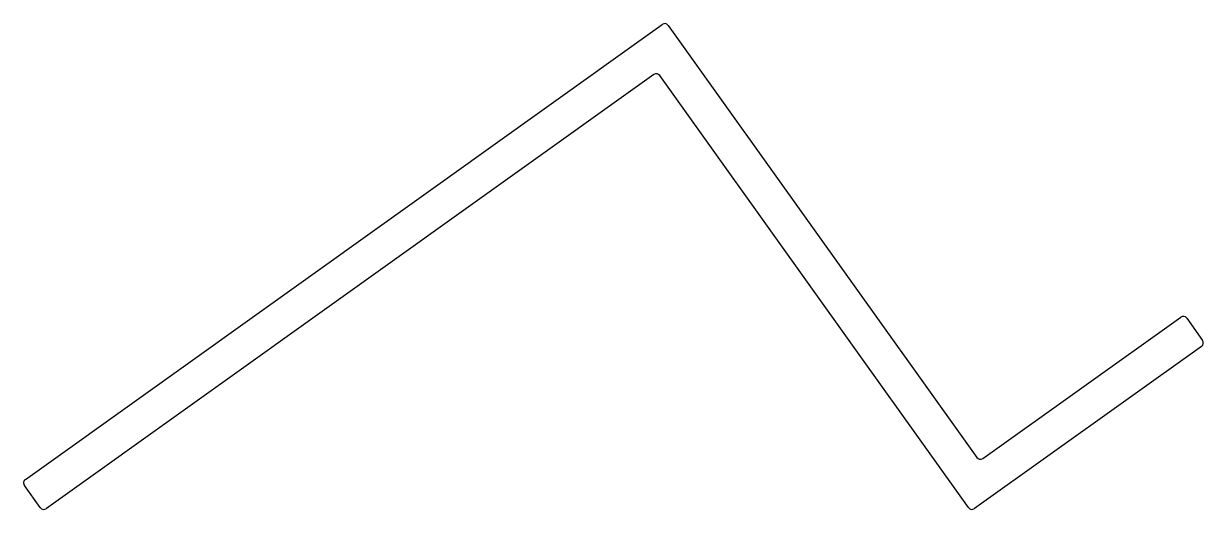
# Model space of a CAD drawing. Extents: x -47 to 57, y 1 to 44.
import ezdxf

# ---------------------------------------------------------------- set-up
doc = ezdxf.new("R2010")
doc.units = 0
doc.layers.get('0').update_dxf_attribs({"linetype": 'CONTINUOUS'})

msp = doc.modelspace()

# ---------------------------------------------------------------- linework, layer by layer
at = {"linetype": 'CONTINUOUS'}
for p, q in [((-46.75, 4.01), (9.47, 44.17)), ((10, 44.08), (37.24, 5.95)), ((8.73, 39.74), (-44.9, 1.43)), ((36.5, 1.52), (9.26, 39.65)), ((37.77, 5.86), (55.24, 18.33)), ((55.77, 18.24), (57.17, 16.28)), ((57.08, 15.75), (37.03, 1.43)), ((-45.43, 1.52), (-46.84, 3.48))]:
    msp.add_line(p, q, dxfattribs=at)
for centre, start, end in [((9.69, 43.86), 35.5377, 125.5377), ((8.95, 39.43), 35.5377, 125.5377), ((55.46, 18.02), 35.5377, 125.5377), ((56.86, 16.06), 305.5377, 35.5377), ((37.55, 6.17), 215.5377, 305.5377), ((-46.53, 3.7), 125.5377, 215.5377), ((-45.12, 1.74), 215.5377, 305.5377), ((36.81, 1.74), 215.5377, 305.5377)]:
    msp.add_arc(centre, 0.381, start, end, dxfattribs=at)

doc.saveas('drawing.dxf')
